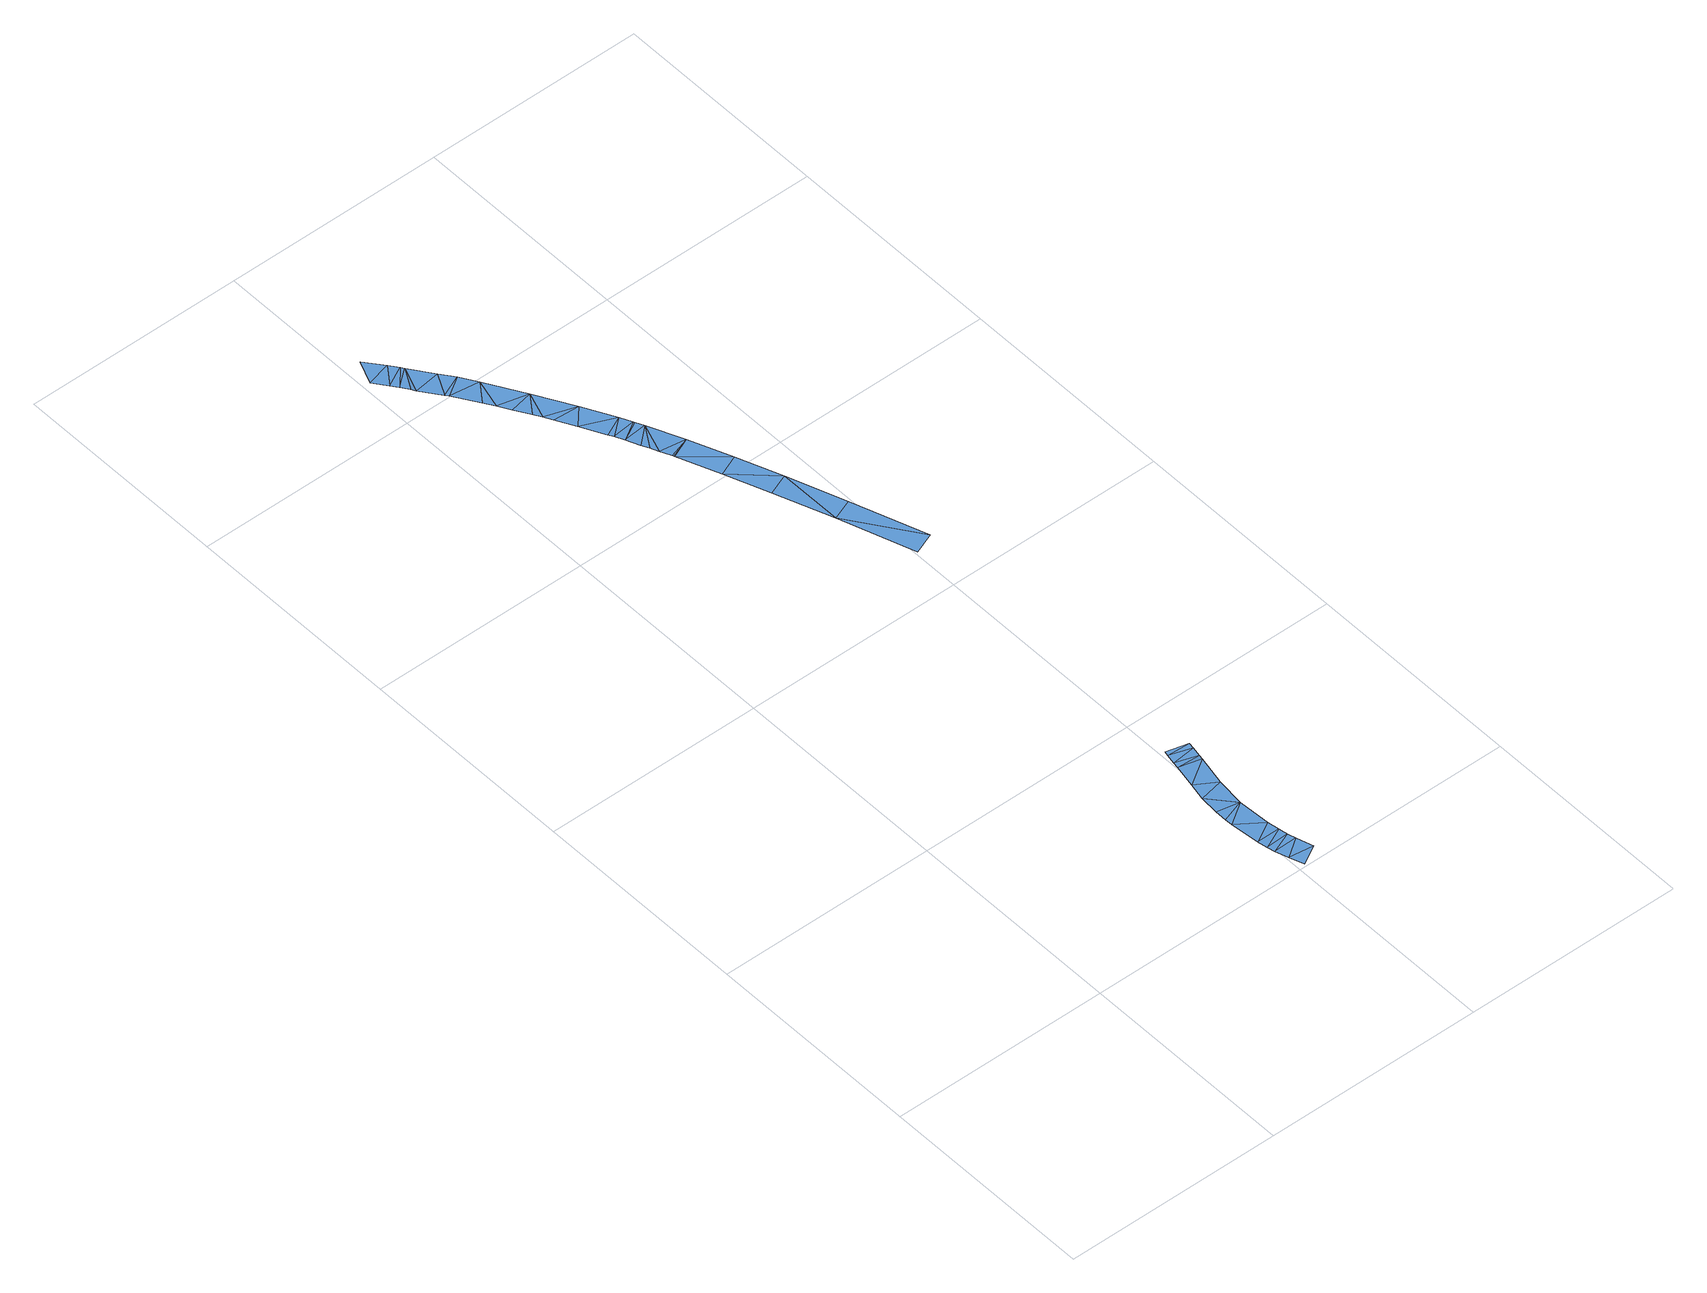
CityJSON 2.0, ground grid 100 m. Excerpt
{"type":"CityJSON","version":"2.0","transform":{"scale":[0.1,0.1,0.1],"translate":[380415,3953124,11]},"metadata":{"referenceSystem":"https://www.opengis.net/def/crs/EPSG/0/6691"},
"CityObjects":{
"waterbody1":{"type":"WaterBody","attributes":{"name":"妙正寺川","class":"1030"},"geometry":[{"type":"MultiSurface","lod":"1","boundaries":[[[0,1,2]],[[3,4,1]],[[5,2,6]],[[7,8,4]],[[9,10,8]],[[5,0,2]],[[0,3,1]],[[3,7,4]],[[7,9,8]],[[11,12,10]],[[11,13,12]],[[9,11,10]],[[11,14,13]],[[15,16,14]],[[11,15,14]],[[17,18,16]],[[15,17,16]],[[19,20,18]],[[21,22,20]],[[17,19,18]],[[19,21,20]],[[23,24,22]],[[21,23,22]],[[25,26,27]],[[25,28,26]],[[29,27,30]],[[31,30,32]],[[29,25,27]],[[31,32,33]],[[31,29,30]],[[34,31,33]],[[34,33,35]],[[36,35,37]],[[36,34,35]],[[38,37,39]],[[38,36,37]],[[38,39,40]],[[41,40,42]],[[41,38,40]],[[41,42,43]],[[41,43,44]],[[45,44,46]],[[45,46,47]],[[45,41,44]],[[48,47,49]],[[48,49,50]],[[48,45,47]],[[51,50,52]],[[53,52,54]],[[53,54,55]],[[53,55,56]],[[51,48,50]],[[57,51,52]],[[53,57,52]],[[58,56,59]],[[58,59,60]],[[58,60,61]],[[58,53,56]],[[62,61,63]],[[62,58,61]],[[64,63,65]],[[64,65,66]],[[64,62,63]],[[67,66,68]],[[69,64,66]],[[67,69,66]]]}]}
},
"vertices":[
[1093,131,11],[987,131,11],[1005,72,11],[1083,171,11],[979,166,11],[1117,57,11],[1028,5,11],[1076,211,10],[972,212,10],[1067,265,10],[959,346,10],[1058,413,10],[957,379,10],[958,435,10],[965,525,9],[1072,545,9],[981,604,9],[1101,682,9],[1002,709,9],[1105,704,8],[1007,737,8],[1114,749,8],[1016,782,8],[1119,776,8],[1021,803,8],[119,4251,42],[9,4222,43],[55,4164,41],[54,4331,44],[150,4211,41],[79,4132,41],[160,4197,41],[104,4097,40],[116,4079,39],[236,4097,38],[182,3992,37],[282,4036,37],[192,3979,37],[331,3962,35],[264,3871,35],[294,3825,34],[433,3792,32],[329,3771,32],[370,3705,31],[391,3669,30],[533,3623,28],[414,3630,29],[461,3546,28],[611,3482,25],[519,3439,25],[531,3417,25],[637,3430,24],[552,3376,24],[659,3389,23],[579,3318,23],[595,3285,22],[612,3250,21],[641,3424,24],[731,3232,20],[635,3201,20],[638,3196,20],[640,3192,20],[808,3045,16],[715,3007,16],[887,2847,13],[794,2810,13],[892,2556,8],[1107,2257,2],[1013,2221,2],[985,2591,8]
]}
